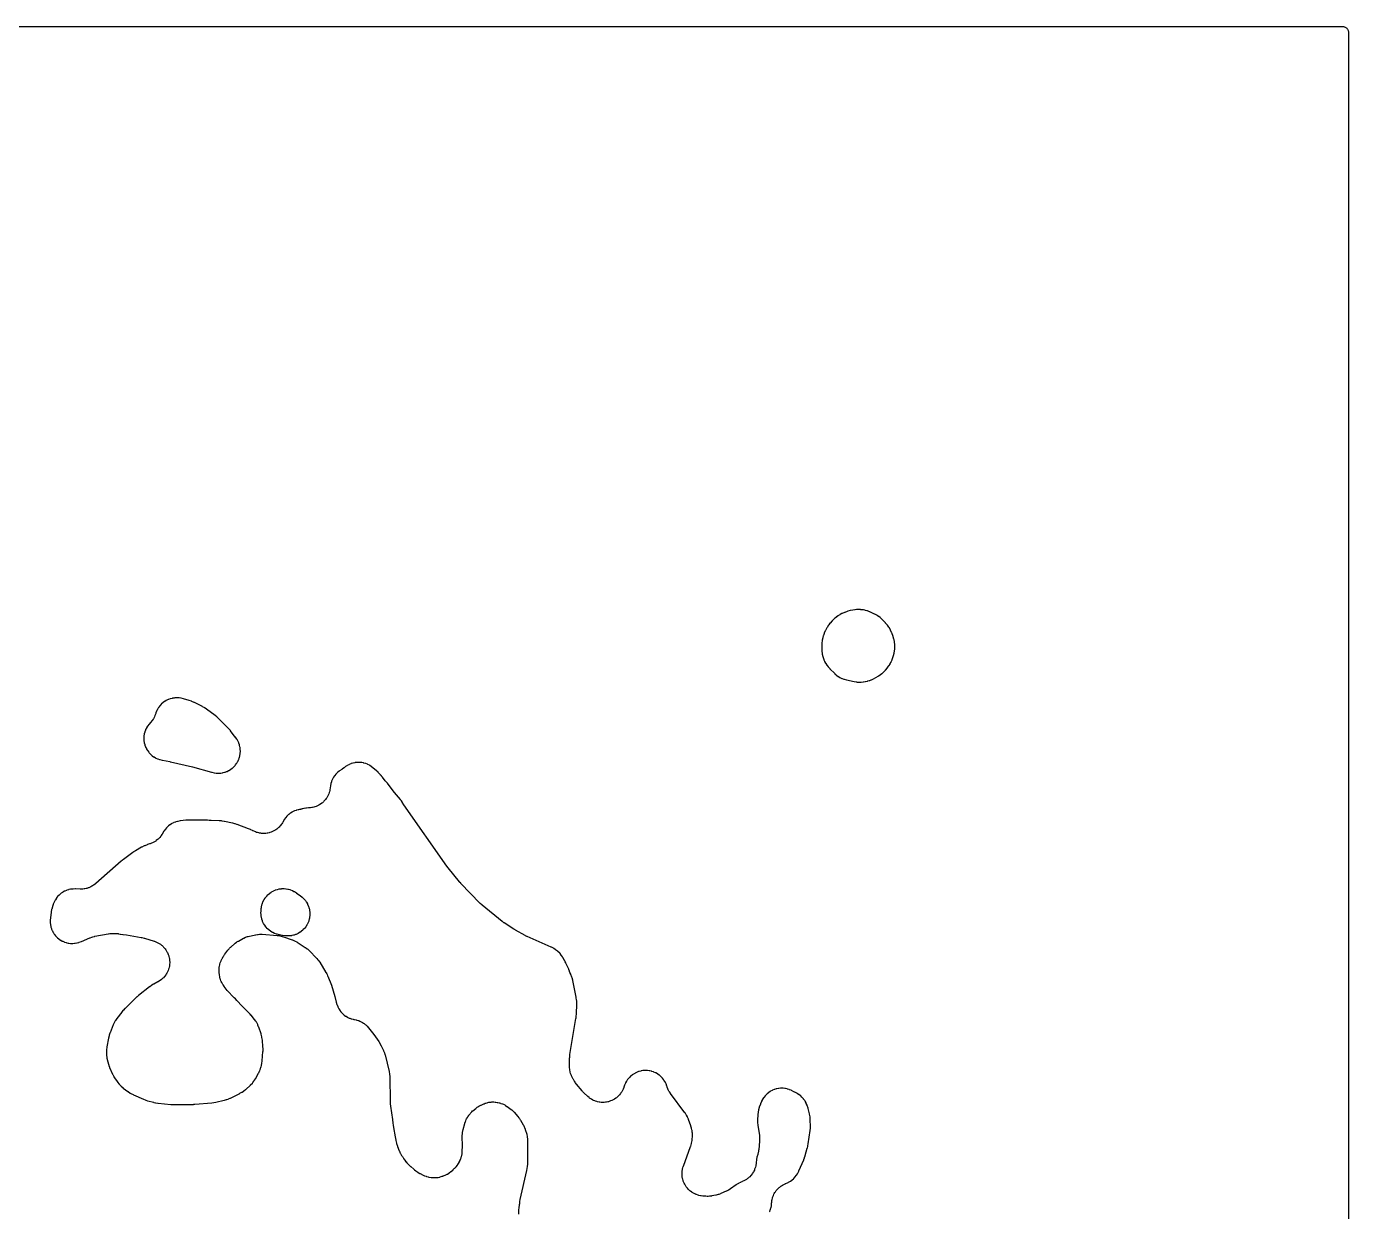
# Model space of a CAD drawing. Header units: millimetres. Extents: x 0 to 300, y 0 to 300.
# Drawn here: x 132.7 to 300, y 150 to 300.1 of the extents above; entities that cross this region are included whole.
import ezdxf

# ---------------------------------------------------------------- set-up
doc = ezdxf.new("R2010")
doc.units = ezdxf.units.MM
doc.layers.add('CUT', color=7, linetype='CONTINUOUS')

msp = doc.modelspace()

# ---------------------------------------------------------------- linework, layer by layer
at = {"layer": 'CUT'}
for points in [[(0.7696, 300.05), (299.2289, 300.05), (299.3268, 300.0452), (299.4044, 300.0337), (299.4805, 300.0146), (299.5543, 299.9882), (299.6252, 299.9547), (299.6924, 299.9144), (299.7554, 299.8677), (299.8135, 299.815), (299.8662, 299.7569), (299.9129, 299.6939), (299.9532, 299.6267), (299.9867, 299.5558), (300.0132, 299.4819), (300.0322, 299.4059), (300.0437, 299.3283), (300.0485, 299.2304), (300.0485, 0.7696)], [(226.7515, 149.9524), (226.7773, 150.0087), (226.8548, 150.2022), (226.875, 150.2607), (226.9335, 150.4607), (226.948, 150.5209), (226.9869, 150.7257), (226.9955, 150.787), (227.0249, 151.1093), (227.0269, 151.1401), (227.0274, 151.1501), (227.0358, 151.2426), (227.0605, 151.4188), (227.0779, 151.51), (227.1195, 151.683), (227.1456, 151.7722), (227.2037, 151.9403), (227.2383, 152.0265), (227.3125, 152.1883), (227.3552, 152.2707), (227.4446, 152.4246), (227.4951, 152.5025), (227.599, 152.647), (227.6568, 152.7197), (227.7742, 152.8534), (227.8387, 152.9202), (227.9685, 153.042), (228.0392, 153.1022), (228.1801, 153.2109), (228.2563, 153.264), (228.407, 153.3585), (228.488, 153.404), (228.6471, 153.4836), (228.7321, 153.521), (228.7916, 153.5438), (228.8216, 153.5562), (229.0956, 153.6778), (229.1523, 153.7063), (229.338, 153.8118), (229.3915, 153.8458), (229.5659, 153.9691), (229.6158, 154.0083), (229.7772, 154.1483), (229.8229, 154.1922), (229.9696, 154.3475), (230.0108, 154.3957), (230.1414, 154.5647), (230.1776, 154.6167), (230.2909, 154.7979), (230.3218, 154.8532), (230.4544, 155.1212), (230.4677, 155.15), (231.0839, 156.5677), (231.092, 156.5872), (231.1799, 156.8091), (231.1941, 156.8488), (231.2671, 157.076), (231.2732, 157.0962), (231.5344, 158.0112), (231.5401, 158.0324), (231.6, 158.2736), (231.6092, 158.3166), (231.6524, 158.5614), (231.6559, 158.5831), (231.8949, 160.2721), (231.8979, 160.2971), (231.9219, 160.5336), (231.925, 160.5839), (231.9304, 160.8215), (231.9304, 160.8467), (231.9188, 161.5332), (231.9171, 161.5695), (231.8919, 161.9111), (231.8824, 161.9832), (231.8186, 162.3198), (231.8108, 162.3553), (231.634, 163.0648), (231.6246, 163.0985), (231.5276, 163.4134), (231.5034, 163.479), (231.41, 163.695), (231.3788, 163.7576), (231.2446, 163.9933), (231.2089, 164.0491), (231.0749, 164.2364), (231.036, 164.2855), (230.897, 164.4443), (230.8535, 164.4893), (230.6997, 164.6338), (230.652, 164.6744), (230.4848, 164.8031), (230.4333, 164.8388), (230.2543, 164.9506), (230.1996, 164.9811), (229.9426, 165.1085), (229.9263, 165.1167), (229.848, 165.1574), (229.8319, 165.166), (229.5453, 165.3219), (229.4883, 165.3494), (229.292, 165.4322), (229.2326, 165.4539), (229.029, 165.517), (228.9677, 165.5327), (228.759, 165.5753), (228.6964, 165.5849), (228.4845, 165.6068), (228.4213, 165.6101), (228.2082, 165.6109), (228.145, 165.608), (227.9329, 165.5878), (227.8703, 165.5787), (227.6612, 165.5376), (227.5998, 165.5224), (227.3958, 165.4608), (227.3362, 165.4396), (227.1392, 165.3583), (227.082, 165.3312), (226.8941, 165.2308), (226.8398, 165.1983), (226.6627, 165.0798), (226.6119, 165.0421), (226.4473, 164.9067), (226.4005, 164.8642), (226.2501, 164.7132), (226.2078, 164.6662), (226.0576, 164.4823), (226.0198, 164.4309), (225.8849, 164.2272), (225.8521, 164.1717), (225.7511, 163.9795), (225.724, 163.921), (225.6103, 163.6391), (225.599, 163.6089), (225.4603, 163.2077), (225.451, 163.1784), (225.3697, 162.9008), (225.3553, 162.8411), (225.3165, 162.6381), (225.3078, 162.5773), (225.281, 162.2893), (225.2788, 162.2587), (225.2498, 161.6147), (225.2491, 161.5852), (225.2494, 161.3073), (225.2522, 161.2485), (225.278, 160.9718), (225.2814, 160.9425), (225.467, 159.6172), (225.4732, 159.5614), (225.4928, 159.3191), (225.4952, 159.2069), (225.4864, 158.9639), (225.4827, 158.9079), (225.3795, 157.8236), (225.3739, 157.7766), (225.3445, 157.5738), (225.3263, 157.481), (225.277, 157.2821), (225.2645, 157.2365), (225.1599, 156.8886), (225.1447, 156.8268), (225.1039, 156.6177), (225.0948, 156.5549), (225.0645, 156.2318), (225.0624, 156.2007), (225.061, 156.1697), (225.0519, 156.0737), (225.0251, 155.8907), (225.0063, 155.7961), (224.9614, 155.6167), (224.9332, 155.5244), (224.8704, 155.3505), (224.8331, 155.2615), (224.7532, 155.0948), (224.7072, 155.01), (224.611, 154.8522), (224.5566, 154.7724), (224.445, 154.625), (224.383, 154.5511), (224.2571, 154.4157), (224.188, 154.3484), (224.0492, 154.2263), (223.9736, 154.1662), (223.8232, 154.0587), (223.742, 154.0066), (223.5816, 153.9146), (223.4956, 153.8709), (223.3047, 153.7857), (223.2601, 153.7672), (223.117, 153.7117), (223.0604, 153.6866), (222.8742, 153.5929), (222.8204, 153.5625), (222.5736, 153.4068), (222.5479, 153.3896), (221.7963, 152.8629), (221.756, 152.8361), (221.5789, 152.7248), (221.4946, 152.6776), (221.3071, 152.5847), (221.2633, 152.5643), (220.5924, 152.2727), (220.5443, 152.2534), (220.3339, 152.1751), (220.2349, 152.1443), (220.0173, 152.0892), (219.9667, 152.0779), (219.4547, 151.9773), (219.4115, 151.9699), (219.2235, 151.9418), (219.1362, 151.9328), (218.9684, 151.9233), (218.8807, 151.9223), (218.6907, 151.9289), (218.6469, 151.9314), (218.3596, 151.9546), (218.31, 151.9599), (218.0957, 151.9884), (217.9976, 152.0067), (217.8118, 152.0515), (217.7161, 152.0798), (217.5124, 152.152), (217.4658, 152.1699), (217.4288, 152.1852), (217.3869, 152.2037), (217.2072, 152.2883), (217.1262, 152.3313), (216.9752, 152.421), (216.8987, 152.4715), (216.7569, 152.5751), (216.6856, 152.6327), (216.5543, 152.7494), (216.4888, 152.8135), (216.3693, 152.9422), (216.3102, 153.0123), (216.2035, 153.1518), (216.1513, 153.2272), (216.0584, 153.3762), (216.0137, 153.4562), (215.9354, 153.6134), (215.8986, 153.6974), (215.8356, 153.8613), (215.8069, 153.9484), (215.7599, 154.1176), (215.7397, 154.207), (215.7091, 154.38), (215.6974, 154.4709), (215.6834, 154.646), (215.6805, 154.7376), (215.6833, 154.9132), (215.6891, 155.0047), (215.7086, 155.1792), (215.7231, 155.2697), (215.7592, 155.4416), (215.7823, 155.5303), (215.8414, 155.7199), (215.8561, 155.7633), (216.7658, 158.2539), (216.777, 158.2873), (216.8737, 158.6056), (216.8905, 158.6741), (216.9516, 159.001), (216.9571, 159.0358), (216.9716, 159.1471), (216.9751, 159.1805), (216.9995, 159.4959), (217.0011, 159.5629), (216.9923, 159.8791), (216.9905, 159.9126), (216.9857, 159.9721), (216.9828, 160.0007), (216.9489, 160.2702), (216.9391, 160.327), (216.8977, 160.5166), (216.8828, 160.5723), (216.8012, 160.8313), (216.7919, 160.8585), (216.5009, 161.6552), (216.4897, 161.6838), (216.3772, 161.951), (216.3507, 162.0065), (216.2523, 162.1889), (216.2206, 162.2415), (216.0592, 162.4823), (216.0414, 162.5075), (214.2314, 164.9455), (214.202, 164.9873), (214.0798, 165.1717), (214.028, 165.2596), (213.9379, 165.4332), (213.8957, 165.5262), (213.8152, 165.7322), (213.7979, 165.7802), (213.7689, 165.8679), (213.7583, 165.8974), (213.6519, 166.173), (213.6265, 166.2303), (213.5316, 166.4189), (213.5007, 166.4734), (213.3879, 166.6517), (213.3518, 166.703), (213.222, 166.8694), (213.1811, 166.9169), (213.0357, 167.0699), (212.9903, 167.1131), (212.8306, 167.2511), (212.7813, 167.2897), (212.6089, 167.4115), (212.556, 167.4451), (212.3725, 167.5494), (212.3165, 167.5776), (212.1237, 167.6635), (212.0653, 167.6861), (211.865, 167.7527), (211.8046, 167.7695), (211.5988, 167.8162), (211.5371, 167.8271), (211.3277, 167.8534), (211.2652, 167.8581), (211.0542, 167.8639), (210.9915, 167.8625), (210.781, 167.8475), (210.7188, 167.8401), (210.5107, 167.8046), (210.4495, 167.7911), (210.2459, 167.7354), (210.1864, 167.716), (209.9892, 167.6407), (209.9318, 167.6155), (209.7429, 167.5213), (209.6883, 167.4906), (209.4723, 167.355), (209.4209, 167.3191), (209.2191, 167.163), (209.1714, 167.1222), (209.0179, 166.9773), (208.9745, 166.9321), (208.8358, 166.7728), (208.797, 166.7236), (208.6746, 166.5515), (208.6408, 166.4987), (208.5359, 166.3155), (208.5074, 166.2597), (208.4208, 166.0671), (208.398, 166.0087), (208.3095, 165.7456), (208.2931, 165.7004), (208.217, 165.5069), (208.1775, 165.4194), (208.0934, 165.2558), (208.0453, 165.1727), (207.9454, 165.0183), (207.8892, 164.9404), (207.7744, 164.7967), (207.7107, 164.7249), (207.5821, 164.5934), (207.5116, 164.5282), (207.3704, 164.4103), (207.2938, 164.3525), (207.1415, 164.2492), (207.0595, 164.1994), (206.8977, 164.1119), (206.8111, 164.0705), (206.6414, 163.9995), (206.5511, 163.967), (206.3751, 163.9134), (206.282, 163.89), (206.1016, 163.8542), (206.0066, 163.8403), (205.8235, 163.8227), (205.7276, 163.8183), (205.5436, 163.8191), (205.4478, 163.8244), (205.2648, 163.8435), (205.17, 163.8583), (204.9899, 163.8957), (204.897, 163.9198), (204.7215, 163.975), (204.6315, 164.0083), (204.4624, 164.0807), (204.3761, 164.1229), (204.2151, 164.2119), (204.1335, 164.2624), (203.9822, 164.367), (203.9061, 164.4255), (203.7476, 164.5602), (203.7118, 164.5922), (203.3046, 164.9753), (203.2633, 165.0166), (203.0697, 165.2224), (203.0309, 165.2662), (202.3114, 166.1308), (202.2862, 166.1624), (202.1799, 166.3016), (202.1336, 166.3679), (202.0503, 166.4985), (202.0098, 166.5684), (201.9284, 166.7235), (201.9103, 166.7596), (201.705, 167.1942), (201.6868, 167.2353), (201.6119, 167.415), (201.5813, 167.4995), (201.5303, 167.664), (201.5077, 167.751), (201.4723, 167.9195), (201.4579, 168.0082), (201.4384, 168.1793), (201.4324, 168.269), (201.4286, 168.4636), (201.4287, 168.5086), (201.4541, 169.4491), (201.4582, 169.5151), (201.4888, 169.8334), (201.4974, 169.8991), (202.2554, 174.4534), (202.2586, 174.4743), (202.29, 174.7109), (202.2941, 174.753), (202.3099, 174.9912), (202.3109, 175.0123), (202.3536, 176.3086), (202.3537, 176.346), (202.3447, 176.698), (202.3385, 176.7725), (202.2885, 177.1211), (202.2822, 177.1579), (201.8578, 179.2436), (201.8495, 179.2792), (201.7616, 179.6126), (201.7389, 179.6822), (201.6135, 180.0033), (201.5992, 180.037), (201.4955, 180.2636), (201.4506, 180.4043), (201.4337, 180.4511), (201.3453, 180.6684), (201.3355, 180.6913), (201.0664, 181.2859), (201.0601, 181.2993), (200.9872, 181.4508), (200.9737, 181.4773), (200.8939, 181.6253), (200.8867, 181.6383), (200.7815, 181.8229), (200.7699, 181.8481), (200.7545, 181.8795), (200.6013, 182.1708), (200.5655, 182.2307), (200.4341, 182.4257), (200.392, 182.4813), (200.2401, 182.6608), (200.1922, 182.7115), (199.9541, 182.9375), (199.9042, 182.9802), (199.6752, 183.1568), (199.6247, 183.192), (199.4491, 183.3022), (199.3954, 183.3324), (199.136, 183.4623), (199.1082, 183.4754), (196.086, 184.8112), (196.0462, 184.8299), (195.8558, 184.9247), (195.8169, 184.9453), (194.5838, 185.6316), (194.5536, 185.6492), (194.4088, 185.7368), (194.3792, 185.7554), (193.1788, 186.5434), (193.138, 186.5717), (192.9446, 186.7134), (192.9054, 186.7438), (190.3786, 188.8049), (190.3371, 188.8408), (190.1417, 189.0197), (190.1024, 189.0578), (187.6951, 191.529), (187.6653, 191.561), (187.5247, 191.7192), (187.4963, 191.7526), (186.0584, 193.5271), (186.0372, 193.5542), (185.9374, 193.6868), (185.9173, 193.7146), (180.4785, 201.5053), (180.2551, 201.845), (180.2468, 201.8573), (180.1513, 201.9953), (180.1339, 202.0193), (180.0321, 202.1528), (180.023, 202.1645), (179.3015, 203.0665), (178.499, 204.1098), (178.4896, 204.1217), (178.382, 204.2549), (178.3625, 204.278), (178.2487, 204.4061), (178.2385, 204.4173), (178.1163, 204.5483), (177.744, 205.0137), (177.7359, 205.0238), (177.6421, 205.1362), (177.6252, 205.1557), (177.5269, 205.2643), (177.5182, 205.2738), (177.2159, 205.5946), (177.1945, 205.6163), (176.9879, 205.8158), (176.9421, 205.8559), (176.7816, 205.9837), (176.7509, 206.0059), (176.5995, 206.1531), (176.5526, 206.1945), (176.3882, 206.3258), (176.3375, 206.3624), (176.1611, 206.4771), (176.1071, 206.5085), (175.9203, 206.6054), (175.8635, 206.6315), (175.6681, 206.7097), (175.609, 206.7301), (175.4069, 206.7889), (175.3462, 206.8034), (175.1393, 206.8423), (175.0774, 206.8508), (174.8678, 206.8693), (174.8053, 206.8717), (174.5949, 206.8697), (174.5325, 206.8661), (174.3233, 206.8435), (174.2616, 206.8338), (174.0555, 206.7909), (173.995, 206.7753), (173.7941, 206.7125), (173.7355, 206.691), (173.5416, 206.609), (173.4854, 206.5819), (173.3005, 206.4813), (173.2471, 206.4488), (173.0729, 206.3308), (173.0229, 206.2932), (172.9103, 206.1996), (172.9038, 206.1943), (172.8824, 206.1768), (172.838, 206.1427), (172.6539, 206.0095), (172.6147, 205.9826), (172.3234, 205.7932), (172.2715, 205.7556), (172.1033, 205.6205), (172.0554, 205.5779), (171.9016, 205.4267), (171.8582, 205.3796), (171.7203, 205.2137), (171.6818, 205.1625), (171.5612, 204.9837), (171.528, 204.9289), (171.4258, 204.7389), (171.3983, 204.681), (171.3156, 204.4818), (171.2941, 204.4215), (171.2317, 204.215), (171.2163, 204.1528), (171.1748, 203.9411), (171.1657, 203.8777), (171.1466, 203.6728), (171.1409, 203.6253), (171.1114, 203.4203), (171.0931, 203.3264), (171.0491, 203.1485), (171.0215, 203.057), (170.96, 202.8844), (170.9234, 202.796), (170.845, 202.6304), (170.7999, 202.5461), (170.7054, 202.3891), (170.6521, 202.3097), (170.5424, 202.1629), (170.4815, 202.0892), (170.3578, 201.954), (170.2898, 201.8867), (170.1533, 201.7645), (170.0789, 201.7044), (169.9309, 201.5964), (169.8509, 201.5439), (169.6929, 201.4512), (169.6081, 201.4069), (169.4416, 201.3304), (169.3529, 201.2948), (169.1796, 201.2352), (169.0877, 201.2086), (168.9094, 201.1666), (168.8153, 201.1493), (168.6337, 201.1252), (168.5384, 201.1173), (168.4387, 201.1141), (168.4088, 201.1124), (168.1255, 201.09), (168.0642, 201.0821), (167.8594, 201.0458), (167.7991, 201.0321), (167.5902, 200.9738), (167.561, 200.9662), (167.4198, 200.9315), (167.3904, 200.9248), (167.387, 200.924), (167.3653, 200.9197), (167.2601, 200.8998), (167.2383, 200.896), (167.1418, 200.8801), (167.0804, 200.8669), (166.876, 200.8122), (166.8162, 200.793), (166.6182, 200.7185), (166.5606, 200.6936), (166.3708, 200.6001), (166.3159, 200.5696), (166.1362, 200.458), (166.0845, 200.4222), (165.9167, 200.2935), (165.8687, 200.2529), (165.7143, 200.1083), (165.6706, 200.0632), (165.531, 199.9042), (165.492, 199.8551), (165.3687, 199.6831), (165.3346, 199.6304), (165.1737, 199.3519), (165.1584, 199.3238), (165.1518, 199.3109), (165.1057, 199.2308), (165.0101, 199.0818), (164.9565, 199.0065), (164.8471, 198.8674), (164.7865, 198.7976), (164.6642, 198.6697), (164.5972, 198.606), (164.4632, 198.4904), (164.3904, 198.4335), (164.2458, 198.3313), (164.1679, 198.2817), (164.0142, 198.1939), (163.9319, 198.152), (163.7704, 198.0793), (163.6844, 198.0455), (163.5168, 197.9888), (163.4279, 197.9634), (163.2556, 197.923), (163.1647, 197.9063), (162.9893, 197.8827), (162.8972, 197.8747), (162.7203, 197.8681), (162.6279, 197.8691), (162.4512, 197.8795), (162.3594, 197.8893), (162.1845, 197.9166), (162.094, 197.9353), (161.9225, 197.9793), (161.8342, 198.0066), (161.6678, 198.0669), (161.5826, 198.1025), (161.4018, 198.1884), (161.3605, 198.2093), (161.3301, 198.2256), (161.3107, 198.2356), (161.0898, 198.3445), (161.0501, 198.3624), (160.8222, 198.456), (160.802, 198.464), (159.3611, 198.9995), (159.3399, 199.0069), (159.0992, 199.0869), (159.0562, 199.0996), (158.8105, 199.1625), (158.7887, 199.1676), (157.7698, 199.3907), (157.7403, 199.3965), (157.4609, 199.444), (157.4012, 199.4513), (157.1185, 199.4725), (157.0885, 199.474), (156.0777, 199.5019), (155.8495, 199.5302), (155.8315, 199.5322), (155.6276, 199.5517), (155.5914, 199.5541), (155.3867, 199.5619), (155.3686, 199.5624), (154.1622, 199.5746), (154.1301, 199.5741), (153.8593, 199.5632), (153.4439, 199.5747), (153.4194, 199.5749), (153.1882, 199.5725), (153.1393, 199.5701), (152.909, 199.5499), (152.8846, 199.5473), (152.1846, 199.4589), (152.154, 199.4543), (151.8667, 199.4038), (151.8063, 199.3902), (151.6055, 199.3345), (151.5468, 199.3151), (151.3523, 199.2402), (151.2957, 199.2153), (151.1093, 199.122), (151.0554, 199.0916), (150.8789, 198.9808), (150.8282, 198.9454), (150.6632, 198.8181), (150.6161, 198.7779), (150.4642, 198.6352), (150.4212, 198.5908), (150.2838, 198.4341), (150.2453, 198.3856), (150.1237, 198.2164), (150.09, 198.1645), (149.9151, 197.8636), (149.9015, 197.8389), (149.8505, 197.7527), (149.7444, 197.593), (149.6848, 197.5127), (149.5627, 197.3649), (149.495, 197.2912), (149.3582, 197.1569), (149.2832, 197.0907), (149.1332, 196.9714), (149.0517, 196.9133), (148.89, 196.8103), (148.803, 196.761), (148.6314, 196.6753), (148.5397, 196.6354), (148.3368, 196.5593), (148.2895, 196.5429), (148.0213, 196.458), (147.9874, 196.4462), (147.671, 196.3262), (147.6054, 196.297), (147.3046, 196.1423), (147.2731, 196.125), (146.4914, 195.6659), (146.4784, 195.658), (146.3319, 195.5673), (146.3064, 195.5506), (146.1644, 195.4529), (146.1519, 195.4441), (144.9753, 194.593), (144.9632, 194.584), (144.8281, 194.4813), (144.8046, 194.4626), (144.6744, 194.3537), (144.663, 194.3439), (141.4602, 191.5342), (141.4255, 191.5052), (141.2726, 191.3833), (141.1994, 191.3304), (141.0546, 191.2357), (140.9768, 191.1899), (140.8237, 191.1093), (140.742, 191.071), (140.582, 191.0051), (140.497, 190.9747), (140.3316, 190.9241), (140.2441, 190.9018), (140.0746, 190.867), (139.9854, 190.8531), (139.8134, 190.8343), (139.7233, 190.8288), (139.5277, 190.826), (139.4826, 190.8264), (138.9335, 190.8444), (138.9023, 190.8446), (138.608, 190.8399), (138.5457, 190.8358), (138.3368, 190.812), (138.2752, 190.8019), (138.0696, 190.7578), (138.0093, 190.7417), (137.8089, 190.6778), (137.7505, 190.656), (137.5573, 190.5728), (137.5013, 190.5454), (137.3171, 190.4439), (137.264, 190.4111), (137.0906, 190.2921), (137.0409, 190.2543), (136.88, 190.119), (136.8342, 190.0765), (136.6872, 189.9261), (136.6458, 189.8794), (136.5142, 189.7155), (136.4775, 189.6649), (136.3625, 189.4889), (136.3309, 189.4351), (136.2335, 189.2487), (136.2074, 189.192), (136.0972, 188.9191), (136.0862, 188.8899), (135.9922, 188.6198), (135.9824, 188.5895), (135.8979, 188.301), (135.883, 188.239), (135.8276, 187.9436), (135.8225, 187.9121), (135.726, 187.2052), (135.7225, 187.1746), (135.6972, 186.8858), (135.6947, 186.8244), (135.6965, 186.6172), (135.7, 186.5558), (135.7216, 186.3498), (135.7309, 186.289), (135.7722, 186.0861), (135.7874, 186.0265), (135.848, 185.8284), (135.8688, 185.7705), (135.9481, 185.5791), (135.9743, 185.5235), (136.0717, 185.3407), (136.1031, 185.2878), (136.2176, 185.1151), (136.2539, 185.0656), (136.3844, 184.9047), (136.4254, 184.8588), (136.5707, 184.7112), (136.6159, 184.6695), (136.7747, 184.5365), (136.8237, 184.4993), (136.9945, 184.3821), (137.0468, 184.3498), (137.2281, 184.2496), (137.2833, 184.2225), (137.4734, 184.1401), (137.5309, 184.1184), (137.728, 184.0547), (137.7874, 184.0386), (137.9897, 183.994), (138.0503, 183.9837), (138.2559, 183.9588), (138.3173, 183.9544), (138.5244, 183.9493), (138.5858, 183.9508), (138.7924, 183.9656), (138.8535, 183.9729), (139.0577, 184.0075), (139.1178, 184.0207), (139.3178, 184.0748), (139.3763, 184.0936), (139.6476, 184.1958), (139.6761, 184.2073), (140.7039, 184.6516), (140.755, 184.672), (140.9786, 184.7538), (141.0838, 184.7856), (141.3153, 184.8414), (141.3691, 184.8527), (143.0321, 185.1535), (143.0748, 185.1602), (143.2603, 185.1852), (143.3463, 185.1929), (143.5333, 185.2011), (143.5765, 185.202), (144.2755, 185.2012), (144.2876, 185.1973), (144.348, 185.1808), (144.5542, 185.1352), (144.6159, 185.1247), (144.9093, 185.0894), (144.9405, 185.0864), (145.3798, 185.0553), (147.2355, 184.7169), (147.2944, 184.7043), (147.5769, 184.6342), (147.6349, 184.6179), (148.8512, 184.2337), (148.8956, 184.2185), (149.0859, 184.148), (149.172, 184.1112), (149.3335, 184.0328), (149.4156, 183.9878), (149.5687, 183.8939), (149.6461, 183.8411), (149.7892, 183.7328), (149.8611, 183.6727), (149.993, 183.551), (150.0586, 183.4842), (150.1781, 183.3501), (150.2369, 183.2772), (150.3427, 183.1322), (150.3941, 183.0539), (150.4853, 182.8993), (150.5288, 182.8164), (150.6045, 182.6536), (150.6397, 182.5668), (150.6991, 182.3974), (150.7258, 182.3076), (150.7684, 182.1332), (150.7862, 182.0412), (150.8116, 181.8635), (150.8203, 181.7702), (150.8282, 181.5909), (150.8278, 181.4972), (150.8182, 181.318), (150.8087, 181.2248), (150.7817, 181.0473), (150.7631, 180.9555), (150.7189, 180.7815), (150.6915, 180.692), (150.6306, 180.5231), (150.5945, 180.4366), (150.5174, 180.2745), (150.4731, 180.192), (150.3806, 180.0382), (150.3284, 179.9604), (150.2214, 179.8163), (150.1619, 179.7439), (150.0412, 179.611), (149.975, 179.5448), (149.842, 179.4242), (149.7696, 179.3648), (149.6255, 179.2577), (149.5476, 179.2056), (149.3736, 179.1011), (149.3329, 179.078), (148.8193, 178.8026), (148.7952, 178.789), (148.5712, 178.6561), (148.5249, 178.6259), (148.3132, 178.4741), (148.2911, 178.4576), (146.8674, 177.3414), (146.854, 177.3306), (146.7042, 177.2066), (146.6783, 177.1839), (146.5355, 177.052), (146.523, 177.0402), (145.1706, 175.7226), (145.1544, 175.7062), (144.9744, 175.5177), (144.9438, 175.4832), (144.7778, 175.2823), (144.7635, 175.2642), (144.1408, 174.4523), (144.1231, 174.4281), (143.9618, 174.196), (143.9299, 174.1453), (143.8307, 173.9694), (143.8037, 173.9159), (143.6884, 173.6578), (143.6769, 173.6302), (143.2804, 172.6175), (143.2699, 172.5887), (143.1775, 172.3148), (143.1607, 172.2558), (143.095, 171.9743), (143.0887, 171.9443), (142.8862, 170.8411), (142.8807, 170.805), (142.8379, 170.4633), (142.833, 170.3903), (142.8295, 170.046), (142.8302, 170.0095), (142.8378, 169.8467), (142.8403, 169.8135), (142.8712, 169.502), (142.8811, 169.4363), (142.9441, 169.1297), (142.9517, 169.0973), (143.0259, 168.812), (143.0329, 168.787), (143.1041, 168.5528), (143.1212, 168.5038), (143.2112, 168.2761), (143.2212, 168.2522), (143.5995, 167.3979), (143.6123, 167.3705), (143.74, 167.1155), (143.7696, 167.0628), (143.9207, 166.8209), (143.9374, 166.7957), (144.2033, 166.4119), (144.2236, 166.3842), (144.4218, 166.1285), (144.4667, 166.0766), (144.6271, 165.9102), (144.6773, 165.8634), (144.9254, 165.6558), (144.9523, 165.6345), (145.5256, 165.2049), (145.5546, 165.1844), (145.8334, 164.9987), (145.8946, 164.9627), (146.1922, 164.8091), (146.2242, 164.7937), (147.4917, 164.2263), (147.5156, 164.2161), (147.7428, 164.1253), (147.7917, 164.108), (148.0255, 164.0359), (148.0504, 164.0287), (148.7798, 163.8357), (148.8048, 163.8296), (149.0411, 163.7771), (149.0916, 163.768), (149.3314, 163.7346), (149.3569, 163.7315), (150.969, 163.5726), (150.986, 163.5712), (151.1788, 163.5573), (151.2129, 163.5558), (151.4061, 163.5523), (151.4232, 163.5522), (153.6675, 163.5714), (153.6806, 163.5717), (153.829, 163.576), (153.8552, 163.5773), (154.0033, 163.5877), (154.0163, 163.5887), (156.1487, 163.7824), (156.1687, 163.7845), (156.3945, 163.8122), (156.4342, 163.8184), (156.6578, 163.8602), (156.6775, 163.8642), (157.741, 164.0979), (157.7666, 164.1041), (158.0071, 164.1675), (158.0575, 164.183), (158.2251, 164.2423), (158.274, 164.2619), (158.5009, 164.3638), (158.5247, 164.3751), (159.6909, 164.9582), (159.7166, 164.9718), (159.9561, 165.1055), (160.0056, 165.1361), (160.1674, 165.2468), (160.2139, 165.2818), (160.4252, 165.4566), (160.4472, 165.4757), (161.0393, 166.0124), (161.065, 166.0371), (161.3014, 166.2767), (161.3486, 166.3302), (161.4973, 166.5191), (161.5383, 166.5776), (161.7157, 166.8636), (161.7337, 166.8944), (162.0834, 167.5353), (162.0957, 167.559), (162.2069, 167.7847), (162.2285, 167.8335), (162.2943, 168.0009), (162.3117, 168.0513), (162.3839, 168.2924), (162.391, 168.3181), (162.4357, 168.4934), (162.4415, 168.5186), (162.4921, 168.7574), (162.5008, 168.8084), (162.532, 169.0504), (162.5347, 169.0761), (162.6374, 170.2454), (162.6393, 170.2744), (162.6508, 170.5483), (162.6506, 170.6064), (162.6373, 170.8802), (162.6352, 170.9092), (162.5654, 171.6483), (162.5608, 171.6855), (162.5069, 172.0349), (162.4912, 172.1083), (162.3969, 172.4489), (162.3858, 172.4847), (162.0923, 173.3454), (162.0827, 173.3718), (161.9863, 173.6182), (161.9636, 173.6696), (161.8796, 173.839), (161.8525, 173.8881), (161.754, 174.0495), (161.7227, 174.0961), (161.5656, 174.309), (161.5485, 174.3312), (161.125, 174.8554), (161.1146, 174.8679), (160.996, 175.0073), (160.9745, 175.0314), (160.849, 175.1647), (160.8377, 175.1763), (160.0012, 176.0208), (159.3154, 176.7394), (159.1372, 176.9262), (158.9898, 177.0806), (158.1068, 178.0059), (157.7283, 178.4964), (157.7021, 178.5321), (157.5919, 178.6895), (157.5444, 178.7644), (157.4602, 178.9119), (157.4198, 178.9909), (157.3496, 179.1456), (157.3167, 179.2279), (157.261, 179.3884), (157.2359, 179.4735), (157.1899, 179.66), (157.1803, 179.7033), (157.1238, 179.9892), (157.1162, 180.0329), (157.0877, 180.2232), (157.0786, 180.3115), (157.069, 180.4813), (157.0681, 180.5701), (157.0742, 180.7401), (157.0815, 180.8286), (157.1034, 180.9973), (157.1188, 181.0848), (157.1562, 181.2508), (157.1796, 181.3364), (157.2321, 181.4982), (157.2634, 181.5813), (157.3394, 181.758), (157.3579, 181.7984), (157.4853, 182.0603), (157.5076, 182.1035), (157.6092, 182.288), (157.6603, 182.3706), (157.78, 182.5439), (157.8086, 182.5831), (158.1977, 183.0895), (158.2251, 183.1235), (158.347, 183.2681), (158.4063, 183.3322), (158.5408, 183.4651), (158.5726, 183.495), (159.0746, 183.9477), (159.1147, 183.9818), (159.292, 184.1249), (159.3157, 184.1419), (159.4972, 184.2304), (159.5242, 184.2444), (160.1658, 184.5957), (160.2158, 184.6212), (160.4357, 184.7254), (160.5398, 184.7674), (160.6717, 184.8119), (160.7066, 184.8216), (160.7524, 184.833), (161.6799, 185.0401), (161.7253, 185.0491), (161.9226, 185.0833), (162.0143, 185.0947), (162.1909, 185.108), (162.2833, 185.1105), (162.4835, 185.1063), (162.5297, 185.1042), (164.4112, 184.9736), (164.4541, 184.9697), (164.6396, 184.9484), (164.7247, 184.9348), (164.7595, 184.9275), (165.2288, 184.7988), (166.3314, 184.4104), (166.3833, 184.3904), (166.6056, 184.2973), (166.7055, 184.2485), (166.9155, 184.1303), (166.9632, 184.1016), (167.976, 183.4515), (168.022, 183.4201), (168.2169, 183.2784), (168.3029, 183.2079), (168.4801, 183.0446), (168.5199, 183.0057), (169.4099, 182.0847), (169.4452, 182.0462), (169.5934, 181.8751), (169.6574, 181.7925), (169.7861, 181.6064), (169.8146, 181.5626), (170.6038, 180.2767), (170.6244, 180.2415), (170.7102, 180.0872), (170.7468, 180.0144), (170.8193, 179.8534), (170.8353, 179.8159), (171.3043, 178.6434), (171.7481, 177.2429), (171.751, 177.2343), (171.9123, 176.5295), (171.9199, 176.4999), (171.9973, 176.223), (172.0165, 176.1651), (172.0904, 175.9734), (172.115, 175.9177), (172.2068, 175.7339), (172.2366, 175.6807), (172.3455, 175.5065), (172.3803, 175.4564), (172.5052, 175.2933), (172.5446, 175.2468), (172.6845, 175.0963), (172.7281, 175.0537), (172.8817, 174.9173), (172.9292, 174.879), (173.0951, 174.7579), (173.146, 174.7243), (173.3226, 174.6194), (173.3765, 174.5908), (173.5623, 174.5033), (173.6187, 174.48), (173.812, 174.4105), (173.8703, 174.3926), (174.0693, 174.3419), (174.1291, 174.3296), (174.1797, 174.3218), (174.224, 174.3138), (174.4151, 174.2748), (174.5024, 174.2527), (174.6675, 174.2025), (174.7523, 174.1723), (174.9119, 174.1069), (174.9936, 174.0688), (175.1464, 173.9887), (175.2241, 173.9432), (175.3687, 173.8492), (175.4418, 173.7966), (175.577, 173.6894), (175.6448, 173.6302), (175.7856, 173.4952), (175.8027, 173.478), (176.6604, 172.409), (177.2935, 171.5361), (177.6159, 170.9884), (177.8842, 170.4113), (177.9032, 170.3677), (177.9807, 170.1766), (178.0121, 170.0868), (178.0704, 169.889), (178.0827, 169.843), (178.5928, 167.7288), (178.6036, 167.6778), (178.6446, 167.4557), (178.6579, 167.3524), (178.6745, 167.1272), (178.677, 167.0751), (178.7384, 163.9171), (178.7392, 163.896), (178.7517, 163.6578), (178.7553, 163.6158), (178.7835, 163.3789), (178.7863, 163.358), (179.0435, 161.6715), (179.0749, 161.1939), (179.0766, 161.1733), (179.0993, 160.9413), (179.1047, 160.9004), (179.1424, 160.6703), (179.146, 160.65), (179.3824, 159.4499), (179.4451, 159.0387), (179.4516, 159.0031), (179.5219, 158.6699), (179.5407, 158.6001), (179.6481, 158.2769), (179.6605, 158.243), (179.8882, 157.6683), (179.8997, 157.6413), (180.0133, 157.3889), (180.0399, 157.3365), (180.1373, 157.1644), (180.1685, 157.1147), (180.2813, 156.9522), (180.3169, 156.9055), (180.3798, 156.8306), (180.4102, 156.7721), (180.4383, 156.7233), (180.5401, 156.5633), (180.5724, 156.5173), (180.734, 156.3068), (180.7516, 156.2849), (180.841, 156.1785), (180.8609, 156.1559), (181.0536, 155.9473), (181.0965, 155.905), (181.3079, 155.7155), (181.3308, 155.6959), (181.7434, 155.3597), (181.7608, 155.3427), (181.8099, 155.2993), (181.9825, 155.1617), (182.0358, 155.1236), (182.0943, 155.086), (182.2281, 154.9885), (182.2859, 154.9509), (182.4868, 154.8353), (182.5483, 154.8042), (182.604, 154.7796), (182.7064, 154.7211), (182.7352, 154.7057), (183.0096, 154.5669), (183.0692, 154.5405), (183.2743, 154.4618), (183.3363, 154.4416), (183.5483, 154.3842), (183.612, 154.3704), (183.9155, 154.3207), (183.9478, 154.3162), (183.9582, 154.3151), (183.9867, 154.3125), (184.2562, 154.2945), (184.3135, 154.2933), (184.5064, 154.2977), (184.5636, 154.3016), (184.7553, 154.3232), (184.8119, 154.3322), (185.001, 154.3709), (185.0565, 154.3849), (185.3152, 154.4625), (185.3425, 154.4714), (185.426, 154.5005), (185.4533, 154.5108), (185.7084, 154.6132), (185.7615, 154.6374), (185.9363, 154.7269), (185.987, 154.7558), (186.153, 154.8608), (186.2008, 154.8942), (186.4188, 155.0617), (186.4415, 155.0799), (186.6882, 155.2881), (186.7081, 155.3055), (186.8914, 155.4736), (186.9288, 155.5108), (187.0495, 155.6414), (187.0837, 155.6815), (187.237, 155.8774), (187.2528, 155.8985), (187.2688, 155.9208), (187.2871, 155.9478), (187.4535, 156.2064), (187.486, 156.263), (187.5855, 156.4589), (187.612, 156.5185), (187.6956, 156.7356), (187.7162, 156.7986), (187.7801, 157.0348), (187.7943, 157.1006), (187.8302, 157.3244), (187.8373, 157.3913), (187.8544, 157.7081), (187.8553, 157.7417), (187.8555, 157.8755), (187.8784, 158.0714), (187.8827, 158.1357), (187.8876, 158.4396), (187.8873, 158.4718), (187.8572, 159.3481), (187.8574, 159.5127), (187.8583, 159.5525), (187.8657, 159.725), (187.8724, 159.8044), (187.894, 159.9757), (187.8999, 160.0151), (187.9651, 160.4013), (188.1766, 161.1547), (188.1908, 161.201), (188.2575, 161.3996), (188.2929, 161.4897), (188.3693, 161.6585), (188.4136, 161.7445), (188.5066, 161.9048), (188.5593, 161.9859), (188.6821, 162.1557), (188.7115, 162.1942), (189.0724, 162.6433), (189.1722, 162.7336), (189.205, 162.7619), (189.5688, 163.0625), (189.6035, 163.0898), (189.7564, 163.2047), (189.8293, 163.2544), (189.9733, 163.3431), (190.0505, 163.3859), (190.2219, 163.4709), (190.2618, 163.4896), (190.5798, 163.6295), (190.6168, 163.6448), (190.7784, 163.708), (190.8542, 163.734), (191.0012, 163.7778), (191.0789, 163.7974), (191.2388, 163.8308), (191.3216, 163.8443), (191.501, 163.8656), (191.5885, 163.872), (191.7564, 163.8765), (191.844, 163.8749), (192.0116, 163.8641), (192.0988, 163.8545), (192.2647, 163.8284), (192.3506, 163.8109), (192.5347, 163.7644), (192.577, 163.7527), (192.7019, 163.7151), (192.7513, 163.6987), (192.9633, 163.622), (193.0591, 163.5814), (193.2381, 163.4937), (193.3289, 163.443), (193.5194, 163.3225), (193.5626, 163.2935), (193.8996, 163.0539), (193.9442, 163.0202), (194.1329, 162.8687), (194.2158, 162.7938), (194.3856, 162.6215), (194.4236, 162.5805), (194.8847, 162.0546), (194.9142, 162.0193), (195.0381, 161.8635), (195.0918, 161.7889), (195.2003, 161.6218), (195.2244, 161.5827), (195.5751, 160.9818), (195.5992, 160.9378), (195.6987, 160.7447), (195.7399, 160.6534), (195.8187, 160.451), (195.8357, 160.4038), (196.0354, 159.7995), (196.0525, 159.7215), (196.0835, 159.5338), (196.0946, 159.4352), (196.1076, 159.2205), (196.1093, 159.1708), (196.134, 156.2951), (196.133, 156.2412), (196.1219, 156.008), (196.1181, 155.9722), (196.0842, 155.7456), (196.0745, 155.6917), (195.9714, 155.1978), (195.168, 151.5379), (195.1629, 151.5123), (195.12, 151.27), (195.113, 151.2183), (195.0906, 150.9801), (195.0606, 150.8362), (195.0552, 150.8074), (195.0112, 150.5344), (195.0045, 150.4761), (194.9856, 150.2003), (194.9843, 150.171), (194.9731, 149.6764)]]:
    msp.add_lwpolyline(points, dxfattribs=at)
for points in [[(233.3773, 221.0074), (233.3805, 220.9732), (233.4195, 220.652), (233.4315, 220.5844), (233.5047, 220.2693), (233.5133, 220.2361), (233.5307, 220.1759), (233.5386, 220.1506), (233.6177, 219.9145), (233.6365, 219.8652), (233.7067, 219.7016), (233.7296, 219.654), (233.8433, 219.4399), (233.871, 219.3927), (234.0131, 219.1728), (234.0461, 219.1265), (234.1638, 218.9756), (234.2007, 218.9324), (234.3836, 218.7367), (234.4035, 218.7163), (235.0109, 218.1214), (235.0327, 218.1011), (235.2425, 217.914), (235.2887, 217.8764), (235.4504, 217.7572), (235.5, 217.7241), (235.672, 217.6205), (235.7245, 217.5922), (235.9054, 217.505), (235.9603, 217.4817), (236.1485, 217.4118), (236.2053, 217.3936), (236.4768, 217.3207), (236.5057, 217.3136), (237.4509, 217.1063), (237.4804, 217.1006), (237.7594, 217.053), (237.8189, 217.0457), (238.0206, 217.0305), (238.0806, 217.0288), (238.2828, 217.0326), (238.3427, 217.0365), (238.6239, 217.0683), (238.6536, 217.0723), (238.8714, 217.1073), (238.8986, 217.1123), (239.1542, 217.1648), (239.2079, 217.1783), (239.3867, 217.2315), (239.439, 217.2495), (239.6125, 217.3179), (239.663, 217.3404), (239.8966, 217.4568), (239.9211, 217.4696), (240.511, 217.796), (240.5363, 217.8108), (240.7718, 217.9556), (240.8203, 217.9885), (240.9785, 218.107), (241.0237, 218.1442), (241.1704, 218.2766), (241.212, 218.3179), (241.3994, 218.5211), (241.4188, 218.5432), (241.6857, 218.8608), (241.7041, 218.8838), (241.873, 219.1046), (241.9066, 219.153), (242.0122, 219.3212), (242.0412, 219.3725), (242.1309, 219.5497), (242.155, 219.6035), (242.2572, 219.8619), (242.2674, 219.8896), (242.4397, 220.3921), (242.4486, 220.4201), (242.5264, 220.6862), (242.5403, 220.7433), (242.5781, 220.9377), (242.5867, 220.9959), (242.6066, 221.1929), (242.6098, 221.2516), (242.6123, 221.5288), (242.6118, 221.5582), (242.6047, 221.7504), (242.6025, 221.7843), (242.5737, 222.1028), (242.564, 222.17), (242.5194, 222.3941), (242.5027, 222.4598), (242.4075, 222.7651), (242.3965, 222.7972), (242.2177, 223.279), (242.2051, 223.3105), (242.0784, 223.6032), (242.0483, 223.6638), (241.8915, 223.9415), (241.874, 223.9707), (241.8737, 223.9712), (241.8561, 223.9974), (241.683, 224.2415), (241.6438, 224.2914), (241.4475, 224.5172), (241.4261, 224.5406), (241.0425, 224.9399), (241.021, 224.9613), (240.8137, 225.1576), (240.7678, 225.1971), (240.6071, 225.3228), (240.5576, 225.3577), (240.3858, 225.4676), (240.3333, 225.4978), (240.0793, 225.6282), (240.052, 225.6414), (239.432, 225.9233), (239.4044, 225.9351), (239.1411, 226.0402), (239.0843, 226.0599), (238.89, 226.117), (238.8315, 226.1312), (238.6327, 226.1699), (238.5732, 226.1785), (238.2911, 226.2063), (238.2611, 226.2085), (238.1154, 226.2159), (238.0888, 226.2167), (237.8376, 226.2191), (237.7844, 226.2174), (237.6054, 226.2041), (237.5525, 226.198), (237.3044, 226.1587), (237.2782, 226.1539), (237.0119, 226.1003), (236.9771, 226.0923), (236.6508, 226.0073), (236.5827, 225.9855), (236.268, 225.8647), (236.235, 225.851), (235.9348, 225.7161), (235.9105, 225.7045), (235.684, 225.591), (235.637, 225.565), (235.4824, 225.4706), (235.4378, 225.4407), (235.2334, 225.2909), (235.212, 225.2746), (235.0216, 225.1224), (234.9917, 225.0969), (234.7176, 224.8488), (234.6627, 224.7927), (234.4211, 224.5129), (234.3963, 224.4824), (234.2549, 224.2968), (234.2324, 224.2653), (234.0293, 223.9624), (233.9901, 223.8956), (233.8251, 223.5705), (233.8086, 223.5355), (233.6796, 223.2378), (233.6682, 223.2099), (233.5674, 222.9436), (233.5487, 222.8862), (233.4949, 222.6901), (233.4817, 222.6312), (233.4327, 222.3508), (233.4282, 222.321), (233.3818, 221.955), (233.3786, 221.9242), (233.356, 221.6334), (233.3541, 221.5716), (233.3597, 221.28), (233.361, 221.2491)], [(148.7674, 212.4006), (148.7201, 212.3245), (148.6226, 212.1832), (148.5684, 212.1119), (148.4438, 211.9631), (148.4142, 211.9294), (148.2214, 211.7198), (148.1808, 211.6711), (148.0526, 211.5005), (148.0171, 211.448), (147.9063, 211.2656), (147.8762, 211.2099), (147.784, 211.0174), (147.7595, 210.959), (147.6868, 210.7583), (147.6682, 210.6978), (147.6157, 210.4909), (147.6032, 210.4288), (147.5714, 210.2178), (147.5651, 210.1548), (147.5543, 209.9416), (147.5542, 209.8783), (147.5646, 209.6651), (147.5708, 209.6021), (147.6022, 209.391), (147.6146, 209.3288), (147.6667, 209.1219), (147.6852, 209.0613), (147.7575, 208.8605), (147.7819, 208.802), (147.8737, 208.6094), (147.9037, 208.5536), (148.0141, 208.371), (148.0496, 208.3184), (148.1775, 208.1476), (148.2179, 208.0989), (148.3621, 207.9415), (148.4072, 207.897), (148.5662, 207.7547), (148.6154, 207.7148), (148.7878, 207.5889), (148.8407, 207.5541), (149.0246, 207.4459), (149.0808, 207.4165), (149.2745, 207.327), (149.3332, 207.3033), (149.5349, 207.2334), (149.5957, 207.2156), (149.8862, 207.1461), (149.9172, 207.1395), (150.8647, 206.9619), (150.8939, 206.9538), (150.9246, 206.9461), (153.7262, 206.3137), (156.1279, 205.6299), (156.1578, 205.6221), (156.4413, 205.556), (156.5021, 205.5449), (156.7082, 205.5174), (156.7698, 205.5122), (156.9776, 205.5047), (157.0394, 205.5055), (157.247, 205.518), (157.3083, 205.5247), (157.5138, 205.5572), (157.5742, 205.5698), (157.7756, 205.622), (157.8345, 205.6403), (158.0299, 205.7116), (158.0868, 205.7356), (158.2744, 205.8254), (158.3288, 205.8547), (158.5069, 205.9622), (158.5581, 205.9966), (158.725, 206.1207), (158.7727, 206.1599), (158.9269, 206.2995), (158.9706, 206.3431), (159.1106, 206.497), (159.1499, 206.5446), (159.2744, 206.7112), (159.3089, 206.7624), (159.4168, 206.9402), (159.4462, 206.9945), (159.5365, 207.1819), (159.5605, 207.2387), (159.6323, 207.434), (159.6508, 207.4929), (159.7034, 207.6941), (159.7161, 207.7545), (159.7491, 207.9599), (159.7559, 208.0212), (159.769, 208.2288), (159.7699, 208.2906), (159.7628, 208.4984), (159.7578, 208.56), (159.7308, 208.7662), (159.7198, 208.827), (159.673, 209.0296), (159.6563, 209.089), (159.5902, 209.2863), (159.5678, 209.3438), (159.483, 209.5337), (159.4551, 209.5888), (159.3524, 209.7697), (159.3194, 209.8219), (159.152, 210.06), (159.1336, 210.0848), (158.5159, 210.8789), (158.5033, 210.8946), (158.3579, 211.0698), (158.3313, 211.1), (158.1752, 211.2656), (158.1612, 211.2801), (157.0412, 212.3966), (157.0244, 212.4128), (156.8315, 212.5916), (156.7963, 212.6219), (156.5909, 212.7862), (156.5725, 212.8004), (155.4689, 213.6194), (155.4475, 213.6345), (155.2437, 213.7732), (155.1993, 213.8009), (154.9847, 213.9225), (154.9617, 213.9349), (153.9473, 214.4566), (153.9187, 214.4704), (153.6464, 214.5937), (153.5874, 214.617), (153.3043, 214.7128), (153.274, 214.7222), (152.5899, 214.9165), (152.5601, 214.9242), (152.2778, 214.9899), (152.2173, 215.0009), (152.012, 215.0283), (151.9507, 215.0335), (151.7405, 215.0412), (151.6803, 215.0405), (151.4617, 215.0279), (151.4004, 215.0214), (151.2004, 214.9903), (151.1409, 214.9781), (150.9424, 214.9277), (150.8843, 214.9099), (150.6916, 214.8408), (150.6354, 214.8177), (150.4501, 214.7306), (150.3964, 214.7022), (150.2202, 214.598), (150.1694, 214.5646), (150.0039, 214.4442), (149.9565, 214.4061), (149.8031, 214.2705), (149.7595, 214.2281), (149.6197, 214.0786), (149.5804, 214.0323), (149.4554, 213.8702), (149.4206, 213.8203), (149.3115, 213.6471), (149.2816, 213.5942), (149.1895, 213.4113), (149.1647, 213.3558), (149.0904, 213.1651), (149.071, 213.1074), (149.0682, 213.0978), (149.055, 213.055), (148.9933, 212.871), (148.9609, 212.7874), (148.8913, 212.6305), (148.8513, 212.5504)], [(162.3914, 188.0429), (162.3924, 188.0801), (162.3953, 188.1262), (162.4056, 188.2308), (162.4067, 188.2424), (162.4116, 188.2989), (162.4126, 188.3106), (162.4198, 188.4075), (162.4276, 188.4699), (162.464, 188.6785), (162.4778, 188.7399), (162.5345, 188.9439), (162.5543, 189.0036), (162.6307, 189.2011), (162.6563, 189.2585), (162.7517, 189.4476), (162.7828, 189.5022), (162.8963, 189.681), (162.9326, 189.7324), (163.0631, 189.8991), (163.1042, 189.9467), (163.2505, 190.0998), (163.2961, 190.1431), (163.4566, 190.2812), (163.5063, 190.3198), (163.6796, 190.4414), (163.7328, 190.475), (163.9172, 190.579), (163.9734, 190.6072), (164.1672, 190.6926), (164.2259, 190.7151), (164.4271, 190.7812), (164.4877, 190.7978), (164.6945, 190.8438), (164.7564, 190.8544), (164.9667, 190.8799), (165.0294, 190.8843), (165.2411, 190.8891), (165.3039, 190.8874), (165.5151, 190.8713), (165.5775, 190.8635), (165.786, 190.8267), (165.8474, 190.8128), (166.0513, 190.7558), (166.111, 190.7359), (166.3083, 190.6592), (166.3657, 190.6335), (166.5546, 190.5378), (166.6093, 190.5067), (166.8592, 190.3474), (166.8853, 190.3298), (167.3225, 190.02), (167.3475, 190.0013), (167.5795, 189.8193), (167.6268, 189.7783), (167.7791, 189.6326), (167.8221, 189.5872), (167.9595, 189.4274), (167.9979, 189.378), (168.1189, 189.2056), (168.1523, 189.1527), (168.256, 188.9692), (168.2841, 188.9133), (168.3693, 188.7206), (168.3918, 188.6622), (168.4578, 188.4621), (168.4745, 188.4018), (168.5207, 188.1962), (168.5314, 188.1346), (168.5573, 187.9255), (168.5619, 187.8631), (168.5673, 187.6524), (168.5658, 187.5899), (168.5506, 187.3797), (168.543, 187.3176), (168.5073, 187.11), (168.4937, 187.0489), (168.4379, 186.8457), (168.4184, 186.7863), (168.3431, 186.5895), (168.3179, 186.5322), (168.2236, 186.3437), (168.193, 186.2892), (168.0808, 186.1108), (168.045, 186.0596), (167.9159, 185.893), (167.8752, 185.8455), (167.7306, 185.6923), (167.6854, 185.6489), (167.5265, 185.5106), (167.4773, 185.4719), (167.3056, 185.3497), (167.253, 185.316), (167.0702, 185.2112), (167.0144, 185.1828), (166.8223, 185.0963), (166.764, 185.0735), (166.5643, 185.0062), (166.5042, 184.9891), (166.2989, 184.9416), (166.2373, 184.9305), (166.0283, 184.9033), (165.966, 184.8983), (165.7554, 184.8916), (165.6928, 184.8927), (165.4826, 184.9066), (165.4204, 184.9138), (165.1111, 184.9649), (165.0889, 184.969), (165.0825, 184.9703), (165.0698, 184.9728), (164.7433, 185.0342), (164.7117, 185.0409), (164.4163, 185.112), (164.3545, 185.1302), (164.1496, 185.2019), (164.0899, 185.2263), (163.8933, 185.3183), (163.8364, 185.3485), (163.65, 185.4598), (163.5964, 185.4956), (163.4221, 185.6251), (163.3724, 185.6661), (163.2121, 185.8125), (163.1667, 185.8583), (163.0219, 186.02), (162.9814, 186.0701), (162.8536, 186.2456), (162.8183, 186.2996), (162.7088, 186.487), (162.6792, 186.5442), (162.5891, 186.7417), (162.5653, 186.8017), (162.4955, 187.0072), (162.4779, 187.0692), (162.4292, 187.2808), (162.4179, 187.3442), (162.3907, 187.5596), (162.3859, 187.6239), (162.3804, 187.8409), (162.3821, 187.9054), (162.389, 187.9959)]]:
    msp.add_lwpolyline(points, close=True, dxfattribs=at)

doc.saveas('drawing.dxf')
